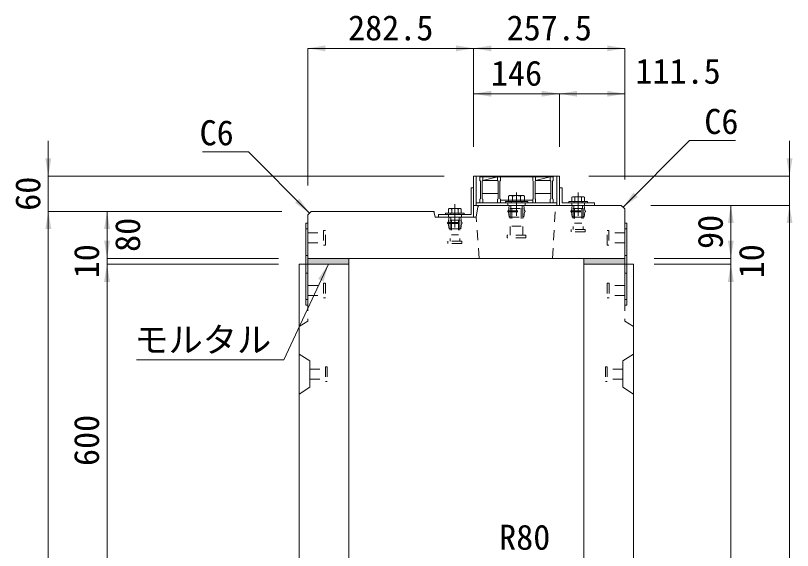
# Model space of a CAD drawing. Units: millimetres at full size. Extents: x -1934 to 78146, y -143454 to -112471.
# Drawn here: x 52884 to 54208, y -137682 to -136772 of the extents above; entities that cross this region are included whole.
import ezdxf
from ezdxf.enums import TextEntityAlignment as Align

# ---------------------------------------------------------------- set-up
doc = ezdxf.new("R2010")
doc.units = ezdxf.units.MM
doc.header["$LTSCALE"] = 23
for name, pattern in [('CHAIN', [18.5, 12, -1.5, 3.5, -1.5]), ('USER2', [1.35, 0.75, -0.6]), ('USER3', [1.35, 0.75, -0.6])]:
    doc.linetypes.add(name, pattern=pattern)
for name, color, linetype, lineweight in [('インサート', 92, 'USER2', 9), ('グレーチング', 7, 'Continuous', 9), ('ジョイント', 7, 'Continuous', 5), ('モルタル', 7, 'Continuous', 13), ('作業エリア', 11, 'Continuous', 13), ('受枠', 3, 'Continuous', 13), ('寸法線', 7, 'Continuous', 13), ('引出線', 4, 'Continuous', 13), ('本体', 2, 'Continuous', 13), ('ｲﾝｻｰﾄ', 3, 'USER3', 5)]:
    doc.layers.add(name, color=color, linetype=linetype, lineweight=lineweight)
doc.layers.add('ハッチング_モルタル', color=30, linetype='Continuous')
doc.styles.add('ＭＳ ゴシック', font='')
doc.styles.get('ＭＳ ゴシック').set_extended_font_data('MS Gothic')

# ---------------------------------------------------------------- blocks, each defined once
blk = doc.blocks.new('filled_arrow')
at = {"color": 0, "linetype": 'Continuous', "lineweight": -2}
blk.add_solid([(7.5, 1.25), (0, 0), (7.5, -1.25)], dxfattribs=at)

msp = doc.modelspace()

# ---------------------------------------------------------------- hatches: boundary and pattern name
at = {"layer": 'ハッチング_モルタル'}
for points in [[(53452.11, -137195.21), (53452.11, -137185.21), (53382.11, -137185.21), (53382.11, -137195.21)], [(53922.11, -137195.21), (53922.11, -137185.21), (53852.11, -137185.21), (53852.11, -137195.21)]]:
    msp.add_hatch(color=256, dxfattribs=at).paths.add_polyline_path(points)

# ---------------------------------------------------------------- linework, layer by layer
at = {"layer": 'インサート', "linetype": 'Continuous', "lineweight": 13}
for p, q in [((53725.62, -137078.41), (53723.76, -137079.25)), ((53723.76, -137079.25), (53723.76, -137088.41)), ((53749.61, -137078.41), (53725.62, -137078.41)), ((53749.61, -137078.41), (53751.46, -137079.25)), ((53751.46, -137079.25), (53751.46, -137088.41)), ((53751.46, -137088.41), (53723.76, -137088.41)), ((53833.13, -137080.41), (53831.66, -137081.25)), ((53831.66, -137081.25), (53831.66, -137088.41)), ((53831.66, -137088.41), (53853.56, -137088.41)), ((53833.13, -137080.41), (53852.1, -137080.41)), ((53852.1, -137080.41), (53853.56, -137081.25)), ((53853.56, -137081.25), (53853.56, -137088.41)), ((53623.13, -137100.41), (53621.66, -137101.25)), ((53621.66, -137101.25), (53621.66, -137108.41)), ((53623.13, -137100.41), (53642.1, -137100.41)), ((53642.1, -137100.41), (53643.56, -137101.25)), ((53643.56, -137101.25), (53643.56, -137108.41)), ((53621.66, -137108.41), (53643.56, -137108.41))]:
    msp.add_line(p, q, dxfattribs=at)
at = {"layer": 'インサート', "linetype": 'Continuous', "lineweight": 5}
for p, q in [((53730.69, -137079.25), (53730.69, -137088.41)), ((53744.54, -137079.25), (53744.54, -137088.41)), ((53837.14, -137081.25), (53837.14, -137088.41)), ((53848.09, -137081.25), (53848.09, -137088.41)), ((53627.14, -137101.25), (53627.14, -137108.41)), ((53638.09, -137101.25), (53638.09, -137108.41))]:
    msp.add_line(p, q, dxfattribs=at)
at = {"layer": 'インサート', "linetype": 'Continuous'}
for p, q in [((53756.61, -137088.41), (53718.61, -137088.41)), ((53718.61, -137088.41), (53718.61, -137090.71)), ((53756.61, -137090.71), (53718.61, -137090.71)), ((53756.61, -137088.41), (53756.61, -137090.71)), ((53826.61, -137088.41), (53858.61, -137088.41)), ((53826.61, -137088.41), (53826.61, -137090.71)), ((53826.61, -137090.71), (53858.61, -137090.71)), ((53858.61, -137088.41), (53858.61, -137090.71)), ((53616.61, -137108.41), (53648.61, -137108.41)), ((53616.61, -137108.41), (53616.61, -137110.71)), ((53616.61, -137110.71), (53648.61, -137110.71)), ((53648.61, -137108.41), (53648.61, -137110.71))]:
    msp.add_line(p, q, dxfattribs=at)
at = {"layer": 'インサート'}
for p, q in [((53728.61, -137088.41), (53728.61, -137090.71)), ((53746.61, -137088.41), (53746.61, -137090.71)), ((53835.61, -137088.41), (53835.61, -137090.71)), ((53849.61, -137088.41), (53849.61, -137090.71)), ((53722.61, -137104.46), (53752.61, -137104.46)), ((53722.61, -137104.46), (53722.61, -137105.96)), ((53722.61, -137105.96), (53752.61, -137105.96)), ((53723.86, -137104.46), (53725.11, -137095.21)), ((53723.86, -137105.96), (53725.11, -137115.21)), ((53725.11, -137095.21), (53750.11, -137095.21)), ((53726.71, -137100.21), (53748.51, -137100.21)), ((53726.71, -137100.21), (53726.71, -137145.71)), ((53728.16, -137095.21), (53728.16, -137100.21)), ((53729.61, -137100.21), (53729.61, -137130.21)), ((53745.61, -137100.21), (53745.61, -137130.21)), ((53747.06, -137095.21), (53747.06, -137100.21)), ((53748.51, -137100.21), (53748.51, -137145.71)), ((53751.36, -137104.46), (53750.11, -137095.21)), ((53751.36, -137105.96), (53750.11, -137115.21)), ((53752.61, -137104.46), (53752.61, -137105.96)), ((53830.11, -137104.46), (53855.11, -137104.46)), ((53830.11, -137104.46), (53830.11, -137105.96)), ((53830.11, -137105.96), (53855.11, -137105.96)), ((53831.36, -137104.46), (53832.61, -137095.21)), ((53831.36, -137105.96), (53832.61, -137115.21)), ((53832.61, -137095.21), (53852.61, -137095.21)), ((53834.36, -137100.21), (53850.86, -137100.21)), ((53834.36, -137100.21), (53834.36, -137136.21)), ((53835.49, -137095.21), (53835.49, -137100.21)), ((53836.61, -137100.21), (53836.61, -137125.21)), ((53848.61, -137100.21), (53848.61, -137125.21)), ((53849.74, -137095.21), (53849.74, -137100.21)), ((53850.86, -137100.21), (53850.86, -137136.21)), ((53853.86, -137104.46), (53852.61, -137095.21)), ((53853.86, -137105.96), (53852.61, -137115.21)), ((53855.11, -137104.46), (53855.11, -137105.96)), ((53621.36, -137124.46), (53622.61, -137115.21)), ((53622.61, -137115.21), (53642.61, -137115.21)), ((53625.49, -137115.21), (53625.49, -137120.21)), ((53625.61, -137108.41), (53625.61, -137110.71)), ((53639.61, -137108.41), (53639.61, -137110.71)), ((53639.74, -137115.21), (53639.74, -137120.21)), ((53643.86, -137124.46), (53642.61, -137115.21)), ((53725.11, -137115.21), (53750.11, -137115.21)), ((53832.61, -137115.21), (53852.61, -137115.21)), ((53620.11, -137124.46), (53645.11, -137124.46)), ((53620.11, -137124.46), (53620.11, -137125.96)), ((53620.11, -137125.96), (53645.11, -137125.96)), ((53621.36, -137125.96), (53622.61, -137135.21)), ((53624.36, -137120.21), (53640.86, -137120.21)), ((53624.36, -137120.21), (53624.36, -137156.21)), ((53626.61, -137120.21), (53626.61, -137145.21)), ((53638.61, -137120.21), (53638.61, -137145.21)), ((53640.86, -137120.21), (53640.86, -137156.21)), ((53643.86, -137125.96), (53642.61, -137135.21)), ((53645.11, -137124.46), (53645.11, -137125.96)), ((53729.61, -137130.21), (53745.61, -137130.21)), ((53836.61, -137125.21), (53848.61, -137125.21)), ((53382.11, -137141.71), (53409.11, -137141.71)), ((53382.11, -137141.71), (53382.11, -137158.71)), ((53412.11, -137137.71), (53409.11, -137137.71)), ((53409.11, -137137.71), (53409.11, -137162.71)), ((53412.11, -137162.71), (53412.11, -137137.71)), ((53622.61, -137135.21), (53642.61, -137135.21)), ((53626.61, -137145.21), (53638.61, -137145.21)), ((53721.61, -137150.21), (53721.61, -137145.71)), ((53753.61, -137145.71), (53721.61, -137145.71)), ((53753.61, -137145.71), (53753.61, -137150.21)), ((53830.61, -137140.21), (53830.61, -137136.21)), ((53854.61, -137136.21), (53830.61, -137136.21)), ((53854.61, -137140.21), (53830.61, -137140.21)), ((53854.61, -137136.21), (53854.61, -137140.21)), ((53892.11, -137137.71), (53895.11, -137137.71)), ((53892.11, -137162.71), (53892.11, -137137.71)), ((53895.11, -137137.71), (53895.11, -137162.71)), ((53922.11, -137141.71), (53895.11, -137141.71)), ((53922.11, -137141.71), (53922.11, -137158.71)), ((53382.11, -137158.71), (53409.11, -137158.71)), ((53620.61, -137160.21), (53620.61, -137156.21)), ((53644.61, -137156.21), (53620.61, -137156.21)), ((53644.61, -137156.21), (53644.61, -137160.21)), ((53753.61, -137150.21), (53721.61, -137150.21)), ((53922.11, -137158.71), (53895.11, -137158.71)), ((53409.11, -137162.71), (53412.11, -137162.71)), ((53644.61, -137160.21), (53620.61, -137160.21)), ((53895.11, -137162.71), (53892.11, -137162.71))]:
    msp.add_line(p, q, dxfattribs=at)
at = {"layer": 'インサート', "linetype": 'Continuous', "lineweight": 5}
for centre, radius, start, end in [((53727.23, -137085.91), 7.5, 62.50883, 117.49117), ((53737.61, -137107.14), 28.73, 76.05376, 103.94624), ((53748, -137085.91), 7.5, 62.50883, 117.49117), ((53834.4, -137085.25), 4.85, 55.61575, 124.38425), ((53842.61, -137098.53), 18.12, 72.41205, 107.58795), ((53850.83, -137085.25), 4.85, 55.61575, 124.38425), ((53624.4, -137105.25), 4.85, 55.61575, 124.38425), ((53632.61, -137118.53), 18.12, 72.41205, 107.58795), ((53640.83, -137105.25), 4.85, 55.61575, 124.38425)]:
    msp.add_arc(centre, radius, start, end, dxfattribs=at)
at = {"layer": 'グレーチング'}
for p, q in [((53675.11, -137046.71), (53675.11, -137052.71)), ((53675.11, -137046.71), (53800.11, -137046.71)), ((53675.11, -137052.71), (53676.11, -137053.71)), ((53676.11, -137053.71), (53676.11, -137083.71)), ((53680.11, -137052.71), (53679.11, -137053.71)), ((53679.11, -137053.71), (53679.11, -137083.71)), ((53680.11, -137046.71), (53680.11, -137052.71)), ((53680.11, -137052.71), (53705.11, -137046.71)), ((53680.11, -137052.71), (53705.11, -137052.71)), ((53705.11, -137046.71), (53705.11, -137052.71)), ((53705.11, -137052.71), (53706.11, -137053.71)), ((53706.11, -137053.71), (53706.11, -137083.71)), ((53710.11, -137052.71), (53709.11, -137053.71)), ((53709.11, -137053.71), (53709.11, -137083.71)), ((53710.11, -137046.71), (53710.11, -137052.71)), ((53765.11, -137046.71), (53765.11, -137052.71)), ((53765.11, -137052.71), (53766.11, -137053.71)), ((53766.11, -137053.71), (53766.11, -137083.71)), ((53770.11, -137052.71), (53769.11, -137053.71)), ((53769.11, -137053.71), (53769.11, -137083.71)), ((53770.11, -137052.71), (53795.11, -137046.71)), ((53770.11, -137046.71), (53770.11, -137052.71)), ((53770.11, -137052.71), (53795.11, -137052.71)), ((53795.11, -137046.71), (53795.11, -137052.71)), ((53795.11, -137052.71), (53796.11, -137053.71)), ((53796.11, -137053.71), (53796.11, -137083.71)), ((53800.11, -137052.71), (53799.11, -137053.71)), ((53799.11, -137053.71), (53799.11, -137083.71)), ((53800.11, -137046.71), (53800.11, -137052.71)), ((53706.11, -137074.71), (53679.11, -137074.71)), ((53796.11, -137074.71), (53769.11, -137074.71)), ((53675.11, -137084.71), (53676.11, -137083.71)), ((53675.11, -137090.71), (53675.11, -137084.71)), ((53675.11, -137090.71), (53680.11, -137090.71)), ((53680.11, -137084.71), (53679.11, -137083.71)), ((53680.11, -137090.71), (53680.11, -137084.71)), ((53705.11, -137084.71), (53706.11, -137083.71)), ((53705.11, -137090.71), (53705.11, -137084.71)), ((53705.11, -137090.71), (53710.11, -137090.71)), ((53710.11, -137084.71), (53709.11, -137083.71)), ((53710.11, -137090.71), (53710.11, -137084.71)), ((53765.11, -137086.21), (53710.11, -137086.21)), ((53765.11, -137084.71), (53766.11, -137083.71)), ((53765.11, -137090.71), (53765.11, -137084.71)), ((53765.11, -137090.71), (53770.11, -137090.71)), ((53770.11, -137084.71), (53769.11, -137083.71)), ((53770.11, -137090.71), (53770.11, -137084.71)), ((53795.11, -137084.71), (53796.11, -137083.71)), ((53795.11, -137090.71), (53795.11, -137084.71)), ((53795.11, -137090.71), (53800.11, -137090.71)), ((53800.11, -137084.71), (53799.11, -137083.71)), ((53800.11, -137090.71), (53800.11, -137084.71))]:
    msp.add_line(p, q, dxfattribs=at)
at = {"layer": 'ジョイント'}
for p, q in [((53378.91, -137125.21), (53382.11, -137125.21)), ((53378.91, -137125.21), (53378.91, -137265.21)), ((53382.11, -137125.21), (53382.11, -137265.21)), ((53922.11, -137125.21), (53925.31, -137125.21)), ((53922.11, -137125.21), (53922.11, -137265.21)), ((53925.31, -137125.21), (53925.31, -137265.21)), ((53378.91, -137265.21), (53382.11, -137265.21)), ((53922.11, -137265.21), (53925.31, -137265.21))]:
    msp.add_line(p, q, dxfattribs=at)
at = {"layer": 'ジョイント', "linetype": 'USER2'}
for p, q in [((53378.91, -137135.21), (53382.11, -137135.21)), ((53922.11, -137135.21), (53925.31, -137135.21)), ((53378.91, -137180.21), (53382.11, -137180.21)), ((53922.11, -137180.21), (53925.31, -137180.21)), ((53378.91, -137210.21), (53382.11, -137210.21)), ((53922.11, -137210.21), (53925.31, -137210.21)), ((53378.91, -137255.21), (53382.11, -137255.21)), ((53922.11, -137255.21), (53925.31, -137255.21))]:
    msp.add_line(p, q, dxfattribs=at)
at = {"layer": 'モルタル'}
for points in [[(53382.11, -137185.21), (53452.11, -137185.21), (53452.11, -137195.21), (53382.11, -137195.21)], [(53922.11, -137185.21), (53852.11, -137185.21), (53852.11, -137195.21), (53922.11, -137195.21)]]:
    msp.add_lwpolyline(points, close=True, dxfattribs=at)
at = {"layer": '作業エリア'}
for p, q in [((53594.65, -137105.21), (53597.11, -137105.21)), ((53597.11, -137105.21), (53597.6, -137107.62)), ((53672.11, -137095.21), (53671.73, -137097.76)), ((53674.7, -137095.21), (53672.11, -137095.21))]:
    msp.add_line(p, q, dxfattribs=at)
at = {"layer": '受枠'}
for p, q in [((53664.61, -137045.21), (53810.61, -137045.21)), ((53664.61, -137045.21), (53664.61, -137095.21)), ((53669.11, -137045.21), (53669.11, -137095.21)), ((53806.11, -137045.21), (53806.11, -137095.21)), ((53810.61, -137045.21), (53810.61, -137095.21)), ((53660.11, -137110.71), (53660.11, -137065.21)), ((53660.11, -137065.21), (53664.61, -137065.21)), ((53664.61, -137065.21), (53664.61, -137115.21)), ((53815.11, -137065.21), (53810.61, -137065.21)), ((53815.11, -137090.71), (53815.11, -137065.21)), ((53669.11, -137090.71), (53806.11, -137090.71)), ((53870.61, -137090.71), (53815.11, -137090.71)), ((53870.61, -137095.21), (53870.61, -137090.71)), ((53664.61, -137095.21), (53810.61, -137095.21)), ((53810.61, -137095.21), (53870.61, -137095.21)), ((53604.61, -137115.21), (53604.61, -137110.71)), ((53604.61, -137110.71), (53660.11, -137110.71)), ((53664.61, -137115.21), (53604.61, -137115.21))]:
    msp.add_line(p, q, dxfattribs=at)
at = {"layer": '受枠', "linetype": 'CHAIN'}
for p, q in [((53737.61, -137072.96), (53737.61, -137112.96)), ((53842.61, -137072.96), (53842.61, -137112.96)), ((53632.61, -137092.96), (53632.61, -137132.96))]:
    msp.add_line(p, q, dxfattribs=at)
at = {"layer": '受枠', "linetype": 'USER2'}
for p, q in [((53722.61, -137090.71), (53722.61, -137095.21)), ((53752.61, -137090.71), (53752.61, -137095.21)), ((53831.61, -137090.71), (53831.61, -137095.21)), ((53853.61, -137090.71), (53853.61, -137095.21)), ((53621.61, -137110.71), (53621.61, -137115.21)), ((53643.61, -137110.71), (53643.61, -137115.21))]:
    msp.add_line(p, q, dxfattribs=at)
at = {"layer": '寸法線'}
for p, q in [((53382.11, -136827.78), (53664.61, -136827.78)), ((53382.11, -137061.21), (53382.11, -136827.78)), ((53664.61, -136995.21), (53664.61, -136827.78)), ((53664.61, -136827.78), (53922.11, -136827.78)), ((53664.61, -136995.21), (53664.61, -136827.78)), ((53922.11, -137051.21), (53922.11, -136827.78)), ((53664.61, -136905.01), (53810.61, -136905.01)), ((53664.61, -136995.21), (53664.61, -136905.01)), ((53810.61, -136995.21), (53810.61, -136905.01)), ((53810.61, -136905.01), (53922.11, -136905.01)), ((53810.61, -136995.21), (53810.61, -136905.01)), ((53922.11, -137051.21), (53922.11, -136905.01)), ((52940.14, -137165.21), (52940.14, -136985.21)), ((54202.6, -137155.21), (54202.6, -136985.21)), ((53614.61, -137045.21), (52940.14, -137045.21)), ((53860.61, -137045.21), (54202.6, -137045.21)), ((53338.11, -137105.21), (52940.14, -137105.21)), ((52940.14, -137105.21), (52940.14, -138545.21)), ((53338.11, -137105.21), (52940.14, -137105.21)), ((53040.14, -137185.21), (53040.14, -137105.21)), ((53338.11, -137105.21), (53040.14, -137105.21)), ((53966.11, -137095.21), (54102.6, -137095.21)), ((53966.11, -137095.21), (54202.6, -137095.21)), ((53966.11, -137095.21), (54202.6, -137095.21)), ((54102.6, -137185.21), (54102.6, -137095.21)), ((54202.6, -138545.21), (54202.6, -137095.21)), ((53040.14, -137125.21), (53040.14, -137255.21)), ((54102.6, -137125.21), (54102.6, -137255.21)), ((53332.11, -137185.21), (53040.14, -137185.21)), ((53332.11, -137185.21), (53040.14, -137185.21)), ((53972.11, -137185.21), (54102.6, -137185.21)), ((53972.11, -137185.21), (54102.6, -137185.21)), ((53040.14, -137195.21), (53040.14, -137795.21)), ((53332.11, -137195.21), (53040.14, -137195.21)), ((53317.11, -137195.21), (53040.14, -137195.21)), ((53972.11, -137195.21), (54102.6, -137195.21)), ((53972.11, -137195.21), (54102.6, -137195.21)), ((54102.6, -138545.21), (54102.6, -137195.21))]:
    msp.add_line(p, q, dxfattribs=at)
at = {"layer": '引出線'}
for points in [[(53919.11, -137098.21), (54032.49, -136984.83), (54110.49, -136984.83)], [(53385.11, -137108.21), (53280.95, -137004.04), (53202.95, -137004.04)], [(53417.11, -137195.21), (53341.17, -137358.07), (53090.26, -137358.07)]]:
    msp.add_lwpolyline(points, dxfattribs=at)
at = {"layer": '本体'}
for p, q in [((53382.11, -137111.21), (53388.11, -137105.21)), ((53388.11, -137105.21), (53594.65, -137105.21)), ((53671.73, -137097.76), (53669.11, -137115.21)), ((53674.7, -137095.21), (53916.11, -137095.21)), ((53916.11, -137095.21), (53922.11, -137101.21)), ((53922.11, -137101.21), (53922.11, -137195.21)), ((53382.11, -137111.21), (53382.11, -137195.21)), ((53597.6, -137107.62), (53599.11, -137115.21)), ((53599.11, -137115.21), (53669.11, -137115.21)), ((53382.11, -137185.21), (53922.11, -137185.21)), ((53382.11, -137195.21), (53452.11, -137195.21)), ((53852.11, -137195.21), (53922.11, -137195.21))]:
    msp.add_line(p, q, dxfattribs=at)
at = {"layer": '本体', "linetype": 'USER2', "lineweight": 15}
for p, q in [((53799.11, -137185.21), (53804.11, -137095.21)), ((53674.11, -137185.21), (53669.11, -137115.21))]:
    msp.add_line(p, q, dxfattribs=at)
at = {"layer": '本体', "lineweight": 20}
for p, q in [((53367.11, -138545.21), (53367.11, -137195.21)), ((53452.11, -137195.21), (53367.11, -137195.21)), ((53452.11, -137701.17), (53452.11, -137195.21)), ((53852.11, -137701.17), (53852.11, -137195.21)), ((53937.11, -137195.21), (53852.11, -137195.21)), ((53922.11, -137195.21), (53852.11, -137195.21)), ((53937.11, -138545.21), (53937.11, -137195.21))]:
    msp.add_line(p, q, dxfattribs=at)
at = {"layer": '本体', "linetype": 'USER3', "lineweight": 9}
for p, q in [((53382.11, -137195.21), (53382.11, -137292.21)), ((53922.11, -137195.21), (53922.11, -137292.21)), ((53382.11, -137292.21), (53367.11, -137301.71)), ((53922.11, -137292.21), (53937.11, -137301.71))]:
    msp.add_line(p, q, dxfattribs=at)
at = {"layer": '本体', "lineweight": 9}
for p, q in [((53367.11, -137348.21), (53385.31, -137359.71)), ((53937.11, -137348.21), (53918.91, -137359.71)), ((53385.31, -137359.71), (53385.31, -137404.71)), ((53918.91, -137359.71), (53918.91, -137404.71)), ((53367.11, -137416.21), (53385.31, -137404.71)), ((53937.11, -137416.21), (53918.91, -137404.71))]:
    msp.add_line(p, q, dxfattribs=at)
at = {"layer": '本体'}
for centre, start, end in [((53594.65, -137108.21), 11.30993, 90), ((53674.7, -137098.21), 90, 171.46923)]:
    msp.add_arc(centre, 3, start, end, dxfattribs=at)
at = {"layer": 'ｲﾝｻｰﾄ'}
for p, q in [((53382.11, -137231.71), (53409.11, -137231.71)), ((53409.11, -137227.71), (53412.11, -137227.71)), ((53409.11, -137227.71), (53409.11, -137252.71)), ((53412.11, -137227.71), (53412.11, -137252.71)), ((53892.11, -137227.71), (53892.11, -137252.71)), ((53895.12, -137227.71), (53892.11, -137227.71)), ((53895.12, -137227.71), (53895.12, -137252.71)), ((53922.12, -137231.71), (53895.12, -137231.71)), ((53382.11, -137248.71), (53409.11, -137248.71)), ((53922.12, -137248.71), (53895.12, -137248.71)), ((53409.11, -137252.71), (53412.11, -137252.71)), ((53895.12, -137252.71), (53892.11, -137252.71)), ((53412.31, -137369.71), (53412.31, -137394.71)), ((53412.31, -137369.71), (53415.32, -137369.71)), ((53415.32, -137369.71), (53415.32, -137394.71)), ((53891.91, -137369.71), (53888.91, -137369.71)), ((53888.91, -137369.71), (53888.91, -137394.71)), ((53891.91, -137369.71), (53891.91, -137394.71)), ((53385.31, -137373.71), (53412.31, -137373.71)), ((53385.31, -137373.71), (53385.31, -137390.71)), ((53918.91, -137373.71), (53891.91, -137373.71)), ((53918.91, -137373.71), (53918.91, -137390.71)), ((53385.31, -137390.71), (53412.31, -137390.71)), ((53412.31, -137394.71), (53415.32, -137394.71)), ((53891.91, -137394.71), (53888.91, -137394.71)), ((53918.91, -137390.71), (53891.91, -137390.71))]:
    msp.add_line(p, q, dxfattribs=at)

# ---------------------------------------------------------------- block references
at = {"layer": '寸法線', "xscale": 4, "yscale": 4}
for p in [(53382.11, -136827.78), (53664.61, -136827.78), (53664.61, -136905.01), (53810.61, -136905.01)]:
    msp.add_blockref('filled_arrow', p, dxfattribs=at)
for p, rotation in [((53664.61, -136827.78), 180), ((53922.11, -136827.78), 180), ((53810.61, -136905.01), 180), ((53922.11, -136905.01), 180), ((52940.14, -137045.21), 90), ((54202.6, -137045.21), 90), ((52940.14, -137105.21), 270), ((52940.14, -137105.21), 270), ((53040.14, -137105.21), 270), ((54102.6, -137095.21), 270), ((54202.6, -137095.21), 270), ((54202.6, -137095.21), 270), ((53040.14, -137185.21), 90), ((53040.14, -137185.21), 90), ((54102.6, -137185.21), 90), ((54102.6, -137185.21), 90), ((53040.14, -137195.21), 270), ((53040.14, -137195.21), 270), ((54102.6, -137195.21), 270), ((54102.6, -137195.21), 270)]:
    msp.add_blockref('filled_arrow', p, dxfattribs=dict(at, rotation=rotation))
at = {"layer": '引出線', "xscale": 4, "yscale": 4}
for p, rotation in [((53919.11, -137098.21), 45), ((53385.11, -137108.21), 135), ((53417.11, -137195.21), 245)]:
    msp.add_blockref('filled_arrow', p, dxfattribs=dict(at, rotation=rotation))

# ---------------------------------------------------------------- texts
at = {"layer": '寸法線', "style": 'ＭＳ ゴシック'}
for s, p in [('282.5', (53523.36, -136792.78)), ('257.5', (53793.36, -136792.78)), ('146', (53737.61, -136870.01)), ('111.5', (54012.69, -136866.65))]:
    msp.add_text(s, height=42.72, dxfattribs=at).set_placement(p, align=Align.MIDDLE_CENTER)
for s, p in [('60', (52905.14, -137075.21)), ('80', (53075.14, -137145.21)), ('90', (54067.6, -137140.21)), ('10', (53005.14, -137190.21)), ('10', (54137.6, -137190.21)), ('600', (53005.14, -137495.21))]:
    msp.add_text(s, height=42.72, rotation=90, dxfattribs=at).set_placement(p, align=Align.MIDDLE_CENTER)
at = {"layer": '引出線', "style": 'ＭＳ ゴシック'}
msp.add_text('C6', height=42.72, dxfattribs=at).set_placement((54057.49, -136930.83), align=Align.TOP_LEFT)
for s, p in [('C6', (53255.95, -136950.04)), ('R80', (53795.16, -137638.58))]:
    msp.add_text(s, height=42.72, dxfattribs=at).set_placement(p, align=Align.TOP_RIGHT)
msp.add_text('モルタル', height=42.72, dxfattribs=at).set_placement((53203.21, -137302.47), align=Align.TOP_CENTER)

doc.saveas('drawing.dxf')
